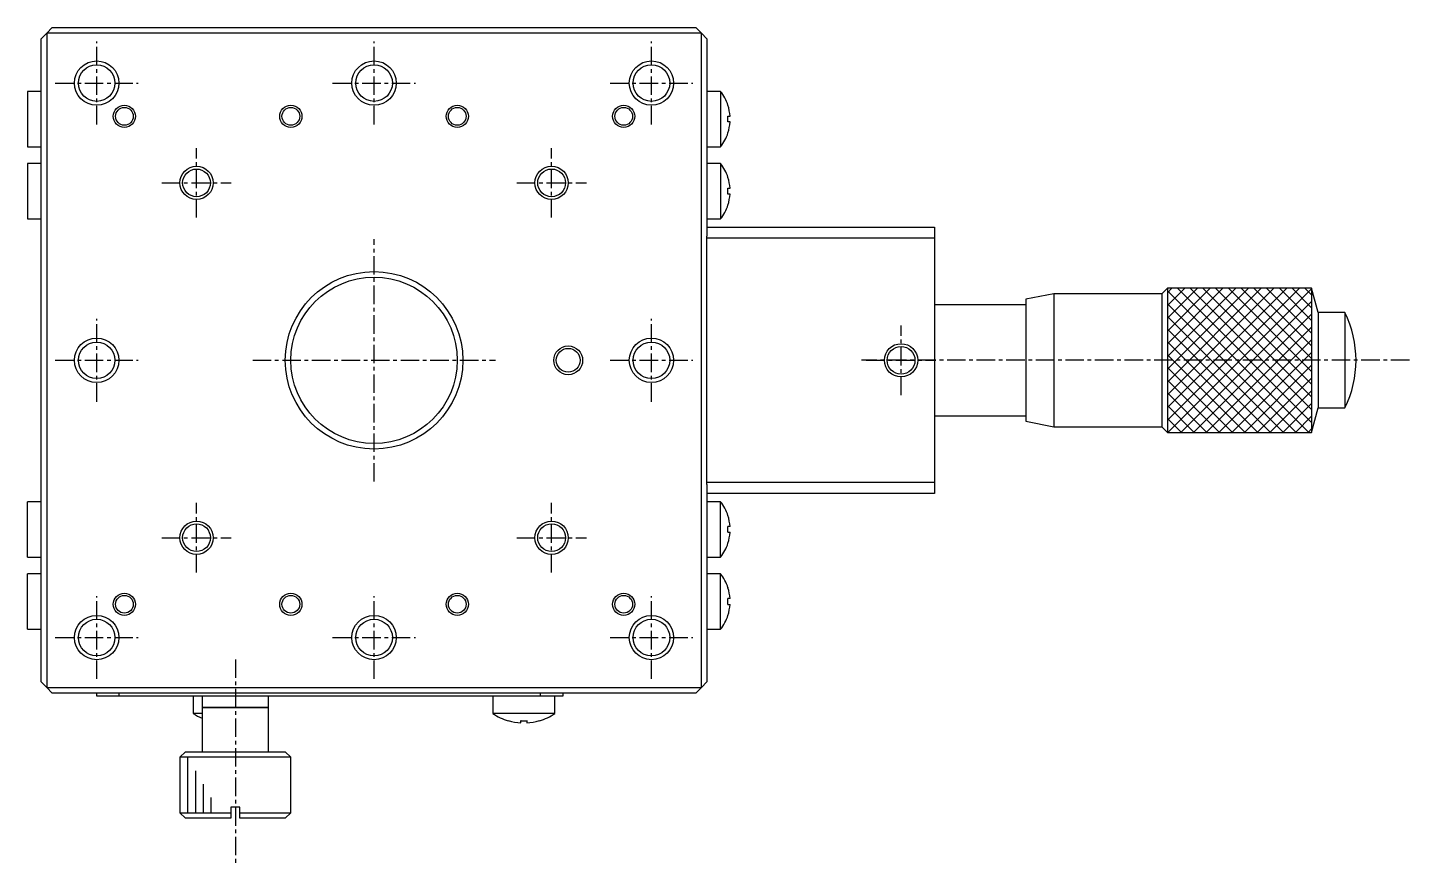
# Model space of a CAD drawing. Extents: x 565 to 917, y 86 to 335.
# Drawn here: x 620.8 to 714.2, y 159.2 to 216 of the extents above; entities that cross this region are included whole.
import ezdxf

# ---------------------------------------------------------------- set-up
doc = ezdxf.new("R2010")
doc.units = 0
doc.linetypes.add('CENTER', pattern=[2, 1.25, -0.25, 0.25, -0.25])
doc.layers.get('0').update_dxf_attribs({"linetype": 'CONTINUOUS'})

msp = doc.modelspace()

# ---------------------------------------------------------------- linework, layer by layer
at = {"color": 7, "linetype": 'CONTINUOUS'}
for p, q in [((622.067, 215.585), (622.442, 215.96)), ((622.442, 215.96), (665.942, 215.96)), ((665.942, 215.96), (666.317, 215.585)), ((621.692, 215.21), (622.067, 215.585)), ((621.692, 210.541), (621.692, 215.21)), ((666.317, 215.585), (622.067, 215.585)), ((622.067, 215.585), (622.067, 171.335)), ((666.317, 171.335), (666.317, 215.585)), ((666.317, 215.585), (666.692, 215.21)), ((666.692, 215.21), (666.692, 210.541)), ((621.692, 211.647), (620.775, 211.647)), ((620.775, 211.647), (620.775, 207.897)), ((667.609, 211.647), (666.692, 211.647)), ((667.609, 211.647), (667.609, 207.897)), ((621.692, 209.003), (621.692, 210.541)), ((666.692, 210.541), (666.692, 209.003)), ((668.111, 210.708), (668.116, 210.711)), ((668.111, 209.967), (668.254, 209.967)), ((668.254, 209.577), (668.111, 209.577)), ((621.692, 205.666), (621.692, 209.003)), ((666.692, 209.003), (666.692, 205.666)), ((668.116, 208.833), (668.111, 208.836)), ((620.775, 207.897), (621.692, 207.897)), ((666.692, 207.897), (667.609, 207.897)), ((621.692, 206.772), (620.775, 206.772)), ((620.775, 206.772), (620.775, 204.897)), ((667.609, 206.772), (666.692, 206.772)), ((667.609, 206.772), (667.609, 204.897)), ((621.692, 204.128), (621.692, 205.666)), ((666.692, 205.666), (666.692, 204.128)), ((668.111, 205.833), (668.116, 205.836)), ((668.111, 205.833), (668.116, 205.836)), ((620.775, 204.897), (620.775, 203.022)), ((667.609, 204.897), (667.609, 203.022)), ((668.111, 205.092), (668.254, 205.092)), ((668.254, 204.702), (668.111, 204.702)), ((621.692, 182.791), (621.692, 204.128)), ((666.692, 204.128), (666.692, 201.86)), ((668.116, 203.958), (668.111, 203.961)), ((668.116, 203.958), (668.111, 203.961)), ((620.775, 203.022), (621.692, 203.022)), ((666.692, 203.022), (667.609, 203.022)), ((666.692, 202.46), (682.067, 202.46)), ((666.692, 201.71), (666.692, 201.86)), ((682.067, 202.46), (682.067, 201.71)), ((666.692, 185.21), (666.692, 201.71)), ((682.067, 201.71), (666.692, 201.71)), ((682.067, 201.71), (682.067, 185.21)), ((697.817, 198.335), (697.442, 197.96)), ((697.817, 198.335), (697.817, 188.585)), ((707.567, 198.335), (697.817, 198.335)), ((707.567, 198.335), (707.567, 188.585)), ((708.009, 196.685), (707.567, 198.335)), ((688.255, 197.21), (682.067, 197.21)), ((690.13, 197.96), (688.255, 197.585)), ((688.255, 197.585), (688.255, 189.335)), ((697.442, 197.96), (690.13, 197.96)), ((690.13, 197.96), (690.13, 188.96)), ((697.442, 197.96), (697.442, 188.96)), ((708.009, 196.685), (708.009, 190.235)), ((709.817, 196.685), (708.009, 196.685)), ((709.817, 196.685), (709.817, 190.235)), ((682.067, 189.71), (688.255, 189.71)), ((707.567, 188.585), (708.009, 190.235)), ((708.009, 190.235), (709.817, 190.235)), ((688.255, 189.335), (690.13, 188.96)), ((690.13, 188.96), (697.442, 188.96)), ((697.442, 188.96), (697.817, 188.585)), ((697.817, 188.585), (707.567, 188.585)), ((666.692, 185.21), (682.067, 185.21)), ((666.692, 185.06), (666.692, 185.21)), ((666.692, 185.06), (666.692, 182.791)), ((682.067, 185.21), (682.067, 184.46)), ((682.067, 184.46), (666.692, 184.46)), ((621.692, 183.897), (620.775, 183.897)), ((620.775, 182.022), (620.775, 183.897)), ((667.609, 183.897), (666.692, 183.897)), ((667.609, 182.022), (667.609, 183.897)), ((621.692, 181.253), (621.692, 182.791)), ((666.692, 182.791), (666.692, 181.253)), ((668.116, 182.961), (668.111, 182.958)), ((668.116, 182.961), (668.111, 182.958)), ((668.254, 182.217), (668.111, 182.217)), ((620.775, 180.147), (620.775, 182.022)), ((621.692, 177.916), (621.692, 181.253)), ((666.692, 181.253), (666.692, 177.916)), ((667.609, 180.147), (667.609, 182.022)), ((668.111, 181.827), (668.254, 181.827)), ((668.111, 181.086), (668.116, 181.083)), ((668.111, 181.086), (668.116, 181.083)), ((620.775, 180.147), (621.692, 180.147)), ((666.692, 180.147), (667.609, 180.147)), ((621.692, 179.022), (620.775, 179.022)), ((620.775, 175.272), (620.775, 179.022)), ((667.609, 179.022), (666.692, 179.022)), ((667.609, 175.272), (667.609, 179.022)), ((621.692, 176.378), (621.692, 177.916)), ((666.692, 177.916), (666.692, 176.378)), ((668.116, 178.086), (668.111, 178.083)), ((668.254, 177.342), (668.111, 177.342)), ((668.111, 176.952), (668.254, 176.952)), ((621.692, 171.71), (621.692, 176.378)), ((666.692, 176.378), (666.692, 171.71)), ((668.111, 176.211), (668.116, 176.208)), ((620.775, 175.272), (621.692, 175.272)), ((666.692, 175.272), (667.609, 175.272)), ((622.067, 171.335), (621.692, 171.71)), ((622.067, 171.335), (666.317, 171.335)), ((622.442, 170.96), (622.067, 171.335)), ((665.942, 170.96), (622.442, 170.96)), ((625.442, 170.735), (625.442, 170.96)), ((656.942, 170.96), (656.942, 170.735)), ((666.317, 171.335), (665.942, 170.96)), ((666.692, 171.71), (666.317, 171.335)), ((626.942, 170.735), (625.442, 170.735)), ((633.13, 170.735), (626.942, 170.735)), ((631.967, 170.735), (631.967, 169.578)), ((632.567, 170.735), (632.567, 169.985)), ((655.442, 170.735), (633.13, 170.735)), ((637.067, 169.985), (637.067, 170.735)), ((652.217, 170.735), (652.217, 169.578)), ((656.942, 170.735), (655.442, 170.735)), ((656.417, 169.578), (656.417, 170.735)), ((632.567, 169.578), (631.967, 169.578)), ((632.567, 169.985), (634.817, 169.985)), ((634.817, 169.985), (632.567, 169.985)), ((632.567, 169.985), (632.567, 166.985)), ((634.817, 169.985), (637.067, 169.985)), ((637.067, 169.985), (634.817, 169.985)), ((637.067, 166.985), (637.067, 169.985)), ((656.417, 169.578), (652.217, 169.578)), ((653.266, 169.085), (653.268, 169.09)), ((653.266, 169.085), (653.268, 169.09)), ((654.122, 168.945), (654.122, 169.09)), ((654.512, 169.09), (654.512, 168.945)), ((655.366, 169.09), (655.369, 169.085)), ((655.366, 169.09), (655.369, 169.085)), ((631.442, 166.985), (631.067, 166.61)), ((638.567, 166.61), (631.067, 166.61)), ((631.067, 166.61), (631.067, 162.86)), ((631.442, 166.985), (638.192, 166.985)), ((638.567, 166.61), (638.192, 166.985)), ((638.567, 162.86), (638.567, 166.61)), ((631.067, 162.86), (634.517, 162.86)), ((631.067, 162.86), (631.442, 162.485)), ((634.517, 163.235), (634.517, 162.86)), ((635.117, 163.235), (634.517, 163.235)), ((634.517, 162.86), (634.517, 162.485)), ((635.117, 162.86), (635.117, 163.235)), ((635.117, 162.86), (638.567, 162.86)), ((635.117, 162.485), (635.117, 162.86)), ((638.192, 162.485), (638.567, 162.86)), ((634.517, 162.485), (631.442, 162.485)), ((638.192, 162.485), (635.117, 162.485))]:
    msp.add_line(p, q, dxfattribs=at)
at = {"color": 1, "linetype": 'CENTER'}
for p, q in [((625.442, 209.41), (625.442, 215.01)), ((644.192, 209.41), (644.192, 215.01)), ((662.942, 209.41), (662.942, 215.01)), ((622.642, 212.21), (628.242, 212.21)), ((641.392, 212.21), (646.992, 212.21)), ((660.142, 212.21), (665.742, 212.21)), ((632.192, 203.11), (632.192, 207.81)), ((656.192, 203.11), (656.192, 207.81)), ((629.842, 205.46), (634.542, 205.46)), ((653.842, 205.46), (658.542, 205.46)), ((644.192, 185.26), (644.192, 201.66)), ((625.442, 190.66), (625.442, 196.26)), ((662.942, 190.66), (662.942, 196.26)), ((679.817, 191.11), (679.817, 195.81)), ((622.642, 193.46), (628.242, 193.46)), ((635.992, 193.46), (652.392, 193.46)), ((660.142, 193.46), (665.742, 193.46)), ((714.173, 193.46), (677.148, 193.46)), ((677.467, 193.46), (682.167, 193.46)), ((632.192, 179.11), (632.192, 183.81)), ((656.192, 179.11), (656.192, 183.81)), ((629.842, 181.46), (634.542, 181.46)), ((653.842, 181.46), (658.542, 181.46)), ((625.442, 171.91), (625.442, 177.51)), ((644.192, 171.91), (644.192, 177.51)), ((662.942, 171.91), (662.942, 177.51)), ((622.642, 174.71), (628.242, 174.71)), ((641.392, 174.71), (646.992, 174.71)), ((660.142, 174.71), (665.742, 174.71)), ((634.817, 173.235), (634.817, 159.235))]:
    msp.add_line(p, q, dxfattribs=at)
at = {"color": 3, "linetype": 'CONTINUOUS'}
for p, q in [((697.817, 198.025), (698.127, 198.335)), ((697.817, 197.163), (698.989, 198.335)), ((697.817, 196.301), (699.85, 198.335)), ((697.817, 195.439), (700.712, 198.335)), ((697.817, 194.578), (701.574, 198.335)), ((697.817, 193.716), (702.436, 198.335)), ((697.817, 192.854), (703.298, 198.335)), ((697.817, 191.992), (704.159, 198.335)), ((697.817, 191.131), (705.021, 198.335)), ((697.817, 190.269), (705.883, 198.335)), ((697.817, 189.407), (706.745, 198.335)), ((707.383, 188.585), (697.817, 198.15)), ((697.856, 188.585), (707.567, 198.295)), ((707.567, 189.262), (698.495, 198.335)), ((707.567, 190.124), (699.356, 198.335)), ((707.567, 190.985), (700.218, 198.335)), ((707.567, 191.847), (701.08, 198.335)), ((707.567, 192.709), (701.942, 198.335)), ((707.567, 193.571), (702.803, 198.335)), ((707.567, 194.433), (703.665, 198.335)), ((707.567, 195.294), (704.527, 198.335)), ((707.567, 196.156), (705.389, 198.335)), ((707.567, 197.018), (706.251, 198.335)), ((707.567, 197.88), (707.112, 198.335)), ((706.521, 188.585), (697.817, 197.288)), ((698.718, 188.585), (707.567, 197.433)), ((705.659, 188.585), (697.817, 196.427)), ((699.58, 188.585), (707.567, 196.572)), ((704.797, 188.585), (697.817, 195.565)), ((700.442, 188.585), (707.567, 195.71)), ((703.936, 188.585), (697.817, 194.703)), ((701.304, 188.585), (707.567, 194.848)), ((703.074, 188.585), (697.817, 193.841)), ((702.165, 188.585), (707.567, 193.986)), ((702.212, 188.585), (697.817, 192.979)), ((703.027, 188.585), (707.567, 193.124)), ((701.35, 188.585), (697.817, 192.118)), ((703.889, 188.585), (707.567, 192.263)), ((700.488, 188.585), (697.817, 191.256)), ((704.751, 188.585), (707.567, 191.401)), ((705.613, 188.585), (707.567, 190.539)), ((699.627, 188.585), (697.817, 190.394)), ((706.474, 188.585), (707.567, 189.677)), ((698.765, 188.585), (697.817, 189.532)), ((697.903, 188.585), (697.817, 188.67)), ((707.336, 188.585), (707.567, 188.816)), ((626.942, 170.96), (626.942, 170.735)), ((655.442, 170.735), (655.442, 170.96)), ((631.592, 166.61), (631.592, 162.86)), ((632.117, 165.7), (632.117, 162.86)), ((632.642, 164.791), (632.642, 162.86)), ((633.167, 163.882), (633.167, 162.86))]:
    msp.add_line(p, q, dxfattribs=at)
at = {"color": 7, "linetype": 'CONTINUOUS'}
for points in [[(668.111, 209.577, 0), (668.111, 209.58, 0), (668.111, 209.583, 0), (668.111, 209.586, 0), (668.111, 209.589, 0), (668.111, 209.592, 0), (668.112, 209.595, 0), (668.112, 209.598, 0), (668.112, 209.601, 0), (668.112, 209.604, 0), (668.112, 209.607, 0), (668.112, 209.611, 0), (668.113, 209.614, 0), (668.113, 209.617, 0), (668.113, 209.62, 0), (668.113, 209.623, 0), (668.113, 209.626, 0), (668.113, 209.629, 0), (668.113, 209.632, 0), (668.114, 209.635, 0), (668.114, 209.638, 0), (668.114, 209.641, 0), (668.114, 209.644, 0), (668.114, 209.647, 0), (668.114, 209.65, 0), (668.114, 209.653, 0), (668.114, 209.656, 0), (668.114, 209.659, 0), (668.115, 209.662, 0), (668.115, 209.665, 0), (668.115, 209.668, 0), (668.115, 209.671, 0), (668.115, 209.674, 0), (668.115, 209.678, 0), (668.115, 209.681, 0), (668.115, 209.684, 0), (668.115, 209.687, 0), (668.115, 209.69, 0), (668.115, 209.693, 0), (668.116, 209.696, 0), (668.116, 209.699, 0), (668.116, 209.702, 0), (668.116, 209.705, 0), (668.116, 209.708, 0), (668.116, 209.711, 0), (668.116, 209.714, 0), (668.116, 209.717, 0), (668.116, 209.72, 0), (668.116, 209.723, 0), (668.116, 209.726, 0), (668.116, 209.729, 0), (668.116, 209.732, 0), (668.116, 209.735, 0), (668.116, 209.738, 0), (668.116, 209.742, 0), (668.116, 209.745, 0), (668.116, 209.748, 0), (668.116, 209.751, 0), (668.116, 209.754, 0), (668.116, 209.757, 0), (668.116, 209.76, 0), (668.116, 209.763, 0), (668.116, 209.766, 0), (668.116, 209.769, 0), (668.116, 209.772, 0), (668.116, 209.775, 0), (668.116, 209.778, 0), (668.116, 209.781, 0), (668.116, 209.784, 0), (668.116, 209.787, 0), (668.116, 209.79, 0), (668.116, 209.793, 0), (668.116, 209.796, 0), (668.116, 209.799, 0), (668.116, 209.803, 0), (668.116, 209.806, 0), (668.116, 209.809, 0), (668.116, 209.812, 0), (668.116, 209.815, 0), (668.116, 209.818, 0), (668.116, 209.821, 0), (668.116, 209.824, 0), (668.116, 209.827, 0), (668.116, 209.83, 0), (668.116, 209.833, 0), (668.116, 209.836, 0), (668.116, 209.839, 0), (668.116, 209.842, 0), (668.116, 209.845, 0), (668.116, 209.848, 0), (668.115, 209.851, 0), (668.115, 209.854, 0), (668.115, 209.857, 0), (668.115, 209.86, 0), (668.115, 209.863, 0), (668.115, 209.867, 0), (668.115, 209.87, 0), (668.115, 209.873, 0), (668.115, 209.876, 0), (668.115, 209.879, 0), (668.115, 209.882, 0), (668.114, 209.885, 0), (668.114, 209.888, 0), (668.114, 209.891, 0), (668.114, 209.894, 0), (668.114, 209.897, 0), (668.114, 209.9, 0), (668.114, 209.903, 0), (668.114, 209.906, 0), (668.114, 209.909, 0), (668.113, 209.912, 0), (668.113, 209.915, 0), (668.113, 209.918, 0), (668.113, 209.921, 0), (668.113, 209.924, 0), (668.113, 209.927, 0), (668.113, 209.931, 0), (668.112, 209.934, 0), (668.112, 209.937, 0), (668.112, 209.94, 0), (668.112, 209.943, 0), (668.112, 209.946, 0), (668.112, 209.949, 0), (668.111, 209.952, 0), (668.111, 209.955, 0), (668.111, 209.958, 0), (668.111, 209.961, 0), (668.111, 209.964, 0), (668.111, 209.967, 0)], [(668.111, 204.702, 0), (668.111, 204.705, 0), (668.111, 204.708, 0), (668.111, 204.711, 0), (668.111, 204.714, 0), (668.111, 204.717, 0), (668.112, 204.72, 0), (668.112, 204.723, 0), (668.112, 204.726, 0), (668.112, 204.729, 0), (668.112, 204.732, 0), (668.112, 204.736, 0), (668.113, 204.739, 0), (668.113, 204.742, 0), (668.113, 204.745, 0), (668.113, 204.748, 0), (668.113, 204.751, 0), (668.113, 204.754, 0), (668.113, 204.757, 0), (668.114, 204.76, 0), (668.114, 204.763, 0), (668.114, 204.766, 0), (668.114, 204.769, 0), (668.114, 204.772, 0), (668.114, 204.775, 0), (668.114, 204.778, 0), (668.114, 204.781, 0), (668.114, 204.784, 0), (668.115, 204.787, 0), (668.115, 204.79, 0), (668.115, 204.793, 0), (668.115, 204.796, 0), (668.115, 204.799, 0), (668.115, 204.803, 0), (668.115, 204.806, 0), (668.115, 204.809, 0), (668.115, 204.812, 0), (668.115, 204.815, 0), (668.115, 204.818, 0), (668.116, 204.821, 0), (668.116, 204.824, 0), (668.116, 204.827, 0), (668.116, 204.83, 0), (668.116, 204.833, 0), (668.116, 204.836, 0), (668.116, 204.839, 0), (668.116, 204.842, 0), (668.116, 204.845, 0), (668.116, 204.848, 0), (668.116, 204.851, 0), (668.116, 204.854, 0), (668.116, 204.857, 0), (668.116, 204.86, 0), (668.116, 204.863, 0), (668.116, 204.867, 0), (668.116, 204.87, 0), (668.116, 204.873, 0), (668.116, 204.876, 0), (668.116, 204.879, 0), (668.116, 204.882, 0), (668.116, 204.885, 0), (668.116, 204.888, 0), (668.116, 204.891, 0), (668.116, 204.894, 0), (668.116, 204.897, 0), (668.116, 204.9, 0), (668.116, 204.903, 0), (668.116, 204.906, 0), (668.116, 204.909, 0), (668.116, 204.912, 0), (668.116, 204.915, 0), (668.116, 204.918, 0), (668.116, 204.921, 0), (668.116, 204.924, 0), (668.116, 204.928, 0), (668.116, 204.931, 0), (668.116, 204.934, 0), (668.116, 204.937, 0), (668.116, 204.94, 0), (668.116, 204.943, 0), (668.116, 204.946, 0), (668.116, 204.949, 0), (668.116, 204.952, 0), (668.116, 204.955, 0), (668.116, 204.958, 0), (668.116, 204.961, 0), (668.116, 204.964, 0), (668.116, 204.967, 0), (668.116, 204.97, 0), (668.116, 204.973, 0), (668.115, 204.976, 0), (668.115, 204.979, 0), (668.115, 204.982, 0), (668.115, 204.985, 0), (668.115, 204.988, 0), (668.115, 204.992, 0), (668.115, 204.995, 0), (668.115, 204.998, 0), (668.115, 205.001, 0), (668.115, 205.004, 0), (668.115, 205.007, 0), (668.114, 205.01, 0), (668.114, 205.013, 0), (668.114, 205.016, 0), (668.114, 205.019, 0), (668.114, 205.022, 0), (668.114, 205.025, 0), (668.114, 205.028, 0), (668.114, 205.031, 0), (668.114, 205.034, 0), (668.113, 205.037, 0), (668.113, 205.04, 0), (668.113, 205.043, 0), (668.113, 205.046, 0), (668.113, 205.049, 0), (668.113, 205.052, 0), (668.113, 205.056, 0), (668.112, 205.059, 0), (668.112, 205.062, 0), (668.112, 205.065, 0), (668.112, 205.068, 0), (668.112, 205.071, 0), (668.112, 205.074, 0), (668.111, 205.077, 0), (668.111, 205.08, 0), (668.111, 205.083, 0), (668.111, 205.086, 0), (668.111, 205.089, 0), (668.111, 205.092, 0)], [(668.111, 181.827, 0), (668.111, 181.83, 0), (668.111, 181.833, 0), (668.111, 181.836, 0), (668.111, 181.839, 0), (668.111, 181.842, 0), (668.112, 181.845, 0), (668.112, 181.848, 0), (668.112, 181.851, 0), (668.112, 181.854, 0), (668.112, 181.857, 0), (668.112, 181.861, 0), (668.113, 181.864, 0), (668.113, 181.867, 0), (668.113, 181.87, 0), (668.113, 181.873, 0), (668.113, 181.876, 0), (668.113, 181.879, 0), (668.113, 181.882, 0), (668.114, 181.885, 0), (668.114, 181.888, 0), (668.114, 181.891, 0), (668.114, 181.894, 0), (668.114, 181.897, 0), (668.114, 181.9, 0), (668.114, 181.903, 0), (668.114, 181.906, 0), (668.114, 181.909, 0), (668.115, 181.912, 0), (668.115, 181.915, 0), (668.115, 181.918, 0), (668.115, 181.921, 0), (668.115, 181.924, 0), (668.115, 181.928, 0), (668.115, 181.931, 0), (668.115, 181.934, 0), (668.115, 181.937, 0), (668.115, 181.94, 0), (668.115, 181.943, 0), (668.116, 181.946, 0), (668.116, 181.949, 0), (668.116, 181.952, 0), (668.116, 181.955, 0), (668.116, 181.958, 0), (668.116, 181.961, 0), (668.116, 181.964, 0), (668.116, 181.967, 0), (668.116, 181.97, 0), (668.116, 181.973, 0), (668.116, 181.976, 0), (668.116, 181.979, 0), (668.116, 181.982, 0), (668.116, 181.985, 0), (668.116, 181.988, 0), (668.116, 181.992, 0), (668.116, 181.995, 0), (668.116, 181.998, 0), (668.116, 182.001, 0), (668.116, 182.004, 0), (668.116, 182.007, 0), (668.116, 182.01, 0), (668.116, 182.013, 0), (668.116, 182.016, 0), (668.116, 182.019, 0), (668.116, 182.022, 0), (668.116, 182.025, 0), (668.116, 182.028, 0), (668.116, 182.031, 0), (668.116, 182.034, 0), (668.116, 182.037, 0), (668.116, 182.04, 0), (668.116, 182.043, 0), (668.116, 182.046, 0), (668.116, 182.049, 0), (668.116, 182.053, 0), (668.116, 182.056, 0), (668.116, 182.059, 0), (668.116, 182.062, 0), (668.116, 182.065, 0), (668.116, 182.068, 0), (668.116, 182.071, 0), (668.116, 182.074, 0), (668.116, 182.077, 0), (668.116, 182.08, 0), (668.116, 182.083, 0), (668.116, 182.086, 0), (668.116, 182.089, 0), (668.116, 182.092, 0), (668.116, 182.095, 0), (668.116, 182.098, 0), (668.115, 182.101, 0), (668.115, 182.104, 0), (668.115, 182.107, 0), (668.115, 182.11, 0), (668.115, 182.113, 0), (668.115, 182.117, 0), (668.115, 182.12, 0), (668.115, 182.123, 0), (668.115, 182.126, 0), (668.115, 182.129, 0), (668.115, 182.132, 0), (668.114, 182.135, 0), (668.114, 182.138, 0), (668.114, 182.141, 0), (668.114, 182.144, 0), (668.114, 182.147, 0), (668.114, 182.15, 0), (668.114, 182.153, 0), (668.114, 182.156, 0), (668.114, 182.159, 0), (668.113, 182.162, 0), (668.113, 182.165, 0), (668.113, 182.168, 0), (668.113, 182.171, 0), (668.113, 182.174, 0), (668.113, 182.177, 0), (668.113, 182.181, 0), (668.112, 182.184, 0), (668.112, 182.187, 0), (668.112, 182.19, 0), (668.112, 182.193, 0), (668.112, 182.196, 0), (668.112, 182.199, 0), (668.111, 182.202, 0), (668.111, 182.205, 0), (668.111, 182.208, 0), (668.111, 182.211, 0), (668.111, 182.214, 0), (668.111, 182.217, 0)], [(668.111, 176.952, 0), (668.111, 176.955, 0), (668.111, 176.958, 0), (668.111, 176.961, 0), (668.111, 176.964, 0), (668.111, 176.967, 0), (668.112, 176.97, 0), (668.112, 176.973, 0), (668.112, 176.976, 0), (668.112, 176.979, 0), (668.112, 176.982, 0), (668.112, 176.986, 0), (668.113, 176.989, 0), (668.113, 176.992, 0), (668.113, 176.995, 0), (668.113, 176.998, 0), (668.113, 177.001, 0), (668.113, 177.004, 0), (668.113, 177.007, 0), (668.114, 177.01, 0), (668.114, 177.013, 0), (668.114, 177.016, 0), (668.114, 177.019, 0), (668.114, 177.022, 0), (668.114, 177.025, 0), (668.114, 177.028, 0), (668.114, 177.031, 0), (668.114, 177.034, 0), (668.115, 177.037, 0), (668.115, 177.04, 0), (668.115, 177.043, 0), (668.115, 177.046, 0), (668.115, 177.049, 0), (668.115, 177.053, 0), (668.115, 177.056, 0), (668.115, 177.059, 0), (668.115, 177.062, 0), (668.115, 177.065, 0), (668.115, 177.068, 0), (668.116, 177.071, 0), (668.116, 177.074, 0), (668.116, 177.077, 0), (668.116, 177.08, 0), (668.116, 177.083, 0), (668.116, 177.086, 0), (668.116, 177.089, 0), (668.116, 177.092, 0), (668.116, 177.095, 0), (668.116, 177.098, 0), (668.116, 177.101, 0), (668.116, 177.104, 0), (668.116, 177.107, 0), (668.116, 177.11, 0), (668.116, 177.113, 0), (668.116, 177.117, 0), (668.116, 177.12, 0), (668.116, 177.123, 0), (668.116, 177.126, 0), (668.116, 177.129, 0), (668.116, 177.132, 0), (668.116, 177.135, 0), (668.116, 177.138, 0), (668.116, 177.141, 0), (668.116, 177.144, 0), (668.116, 177.147, 0), (668.116, 177.15, 0), (668.116, 177.153, 0), (668.116, 177.156, 0), (668.116, 177.159, 0), (668.116, 177.162, 0), (668.116, 177.165, 0), (668.116, 177.168, 0), (668.116, 177.171, 0), (668.116, 177.174, 0), (668.116, 177.178, 0), (668.116, 177.181, 0), (668.116, 177.184, 0), (668.116, 177.187, 0), (668.116, 177.19, 0), (668.116, 177.193, 0), (668.116, 177.196, 0), (668.116, 177.199, 0), (668.116, 177.202, 0), (668.116, 177.205, 0), (668.116, 177.208, 0), (668.116, 177.211, 0), (668.116, 177.214, 0), (668.116, 177.217, 0), (668.116, 177.22, 0), (668.116, 177.223, 0), (668.115, 177.226, 0), (668.115, 177.229, 0), (668.115, 177.232, 0), (668.115, 177.235, 0), (668.115, 177.238, 0), (668.115, 177.242, 0), (668.115, 177.245, 0), (668.115, 177.248, 0), (668.115, 177.251, 0), (668.115, 177.254, 0), (668.115, 177.257, 0), (668.114, 177.26, 0), (668.114, 177.263, 0), (668.114, 177.266, 0), (668.114, 177.269, 0), (668.114, 177.272, 0), (668.114, 177.275, 0), (668.114, 177.278, 0), (668.114, 177.281, 0), (668.114, 177.284, 0), (668.113, 177.287, 0), (668.113, 177.29, 0), (668.113, 177.293, 0), (668.113, 177.296, 0), (668.113, 177.299, 0), (668.113, 177.302, 0), (668.113, 177.306, 0), (668.112, 177.309, 0), (668.112, 177.312, 0), (668.112, 177.315, 0), (668.112, 177.318, 0), (668.112, 177.321, 0), (668.112, 177.324, 0), (668.111, 177.327, 0), (668.111, 177.33, 0), (668.111, 177.333, 0), (668.111, 177.336, 0), (668.111, 177.339, 0), (668.111, 177.342, 0)], [(654.122, 169.09, 0), (654.125, 169.089, 0), (654.128, 169.089, 0), (654.131, 169.089, 0), (654.134, 169.089, 0), (654.137, 169.089, 0), (654.14, 169.089, 0), (654.143, 169.089, 0), (654.146, 169.089, 0), (654.15, 169.088, 0), (654.153, 169.088, 0), (654.156, 169.088, 0), (654.159, 169.088, 0), (654.162, 169.088, 0), (654.165, 169.088, 0), (654.168, 169.088, 0), (654.171, 169.088, 0), (654.174, 169.087, 0), (654.177, 169.087, 0), (654.18, 169.087, 0), (654.183, 169.087, 0), (654.186, 169.087, 0), (654.189, 169.087, 0), (654.192, 169.087, 0), (654.195, 169.087, 0), (654.198, 169.087, 0), (654.201, 169.087, 0), (654.204, 169.087, 0), (654.207, 169.086, 0), (654.21, 169.086, 0), (654.213, 169.086, 0), (654.217, 169.086, 0), (654.22, 169.086, 0), (654.223, 169.086, 0), (654.226, 169.086, 0), (654.229, 169.086, 0), (654.232, 169.086, 0), (654.235, 169.086, 0), (654.238, 169.086, 0), (654.241, 169.086, 0), (654.244, 169.086, 0), (654.247, 169.086, 0), (654.25, 169.086, 0), (654.253, 169.086, 0), (654.256, 169.085, 0), (654.259, 169.085, 0), (654.262, 169.085, 0), (654.265, 169.085, 0), (654.268, 169.085, 0), (654.271, 169.085, 0), (654.274, 169.085, 0), (654.277, 169.085, 0), (654.281, 169.085, 0), (654.284, 169.085, 0), (654.287, 169.085, 0), (654.29, 169.085, 0), (654.293, 169.085, 0), (654.296, 169.085, 0), (654.299, 169.085, 0), (654.302, 169.085, 0), (654.305, 169.085, 0), (654.308, 169.085, 0), (654.311, 169.085, 0), (654.314, 169.085, 0), (654.317, 169.085, 0), (654.32, 169.085, 0), (654.323, 169.085, 0), (654.326, 169.085, 0), (654.329, 169.085, 0), (654.332, 169.085, 0), (654.335, 169.085, 0), (654.338, 169.085, 0), (654.342, 169.085, 0), (654.345, 169.085, 0), (654.348, 169.085, 0), (654.351, 169.085, 0), (654.354, 169.085, 0), (654.357, 169.085, 0), (654.36, 169.085, 0), (654.363, 169.085, 0), (654.366, 169.085, 0), (654.369, 169.085, 0), (654.372, 169.085, 0), (654.375, 169.085, 0), (654.378, 169.085, 0), (654.381, 169.086, 0), (654.384, 169.086, 0), (654.387, 169.086, 0), (654.39, 169.086, 0), (654.393, 169.086, 0), (654.396, 169.086, 0), (654.399, 169.086, 0), (654.402, 169.086, 0), (654.406, 169.086, 0), (654.409, 169.086, 0), (654.412, 169.086, 0), (654.415, 169.086, 0), (654.418, 169.086, 0), (654.421, 169.086, 0), (654.424, 169.086, 0), (654.427, 169.086, 0), (654.43, 169.087, 0), (654.433, 169.087, 0), (654.436, 169.087, 0), (654.439, 169.087, 0), (654.442, 169.087, 0), (654.445, 169.087, 0), (654.448, 169.087, 0), (654.451, 169.087, 0), (654.454, 169.087, 0), (654.457, 169.087, 0), (654.46, 169.087, 0), (654.463, 169.088, 0), (654.466, 169.088, 0), (654.469, 169.088, 0), (654.473, 169.088, 0), (654.476, 169.088, 0), (654.479, 169.088, 0), (654.482, 169.088, 0), (654.485, 169.088, 0), (654.488, 169.089, 0), (654.491, 169.089, 0), (654.494, 169.089, 0), (654.497, 169.089, 0), (654.5, 169.089, 0), (654.503, 169.089, 0), (654.506, 169.089, 0), (654.509, 169.089, 0), (654.512, 169.09, 0)]]:
    msp.add_polyline3d(points, dxfattribs=at)
at = {"color": 3, "linetype": 'CONTINUOUS'}
for centre, radius in [((625.442, 212.21), 1.5), ((644.192, 212.21), 1.5), ((662.942, 212.21), 1.5), ((627.317, 209.96), 0.75), ((638.567, 209.96), 0.75), ((649.817, 209.96), 0.75), ((661.067, 209.96), 0.75), ((632.192, 205.46), 1.125), ((656.192, 205.46), 1.125), ((644.192, 193.46), 6), ((625.442, 193.46), 1.5), ((657.317, 193.46), 0.975), ((662.942, 193.46), 1.5), ((679.817, 193.46), 1.125), ((632.192, 181.46), 1.125), ((656.192, 181.46), 1.125), ((627.317, 176.96), 0.75), ((638.567, 176.96), 0.75), ((649.817, 176.96), 0.75), ((661.067, 176.96), 0.75), ((625.442, 174.71), 1.5), ((644.192, 174.71), 1.5), ((662.942, 174.71), 1.5)]:
    msp.add_circle(centre, radius, dxfattribs=at)
at = {"color": 7, "linetype": 'CONTINUOUS'}
for centre, radius in [((625.442, 212.21), 1.238), ((644.192, 212.21), 1.238), ((662.942, 212.21), 1.238), ((627.317, 209.96), 0.6), ((638.567, 209.96), 0.6), ((649.817, 209.96), 0.6), ((661.067, 209.96), 0.6), ((632.192, 205.46), 0.938), ((656.192, 205.46), 0.938), ((644.192, 193.46), 5.625), ((625.442, 193.46), 1.238), ((662.942, 193.46), 1.238), ((679.817, 193.46), 0.938), ((657.317, 193.46), 0.806), ((632.192, 181.46), 0.938), ((656.192, 181.46), 0.938), ((627.317, 176.96), 0.6), ((638.567, 176.96), 0.6), ((649.817, 176.96), 0.6), ((661.067, 176.96), 0.6), ((625.442, 174.71), 1.238), ((644.192, 174.71), 1.238), ((662.942, 174.71), 1.238)]:
    msp.add_circle(centre, radius, dxfattribs=at)
for centre, radius, start, end in [((665.267, 209.772), 3, 18.23975, 38.68219), ((665.267, 209.772), 2.994, 3.73476, 18.2232), ((665.267, 209.772), 2.994, 341.77679, 356.26524), ((665.267, 209.772), 3, 321.31781, 341.76025), ((665.267, 204.897), 3, 18.23975, 38.68219), ((665.267, 204.897), 2.994, 3.73476, 18.2232), ((665.267, 204.897), 2.994, 341.77679, 356.26524), ((665.267, 204.897), 3, 321.31781, 341.76025), ((703.258, 193.46), 7.309, 333.81621, 26.1838), ((665.267, 182.022), 3, 18.23975, 38.68219), ((665.267, 182.022), 2.994, 3.73476, 18.2232), ((665.267, 182.022), 2.994, 341.77679, 356.26524), ((665.267, 182.022), 3, 321.31781, 341.76025), ((665.267, 177.147), 3, 18.23975, 38.68219), ((665.267, 177.147), 2.994, 3.73476, 18.2232), ((665.267, 177.147), 2.994, 341.77679, 356.26524), ((665.267, 177.147), 3, 321.31781, 341.76025), ((634.067, 172.685), 3.75, 235.9442, 246.42182), ((654.317, 172.685), 3.75, 235.9442, 253.71416), ((654.317, 172.685), 3.745, 253.72745, 267.01523), ((654.317, 172.685), 3.745, 272.98477, 286.27255), ((654.317, 172.685), 3.75, 286.28584, 304.0558)]:
    msp.add_arc(centre, radius, start, end, dxfattribs=at)
at = {"color": 6}
msp.add_point((710.567, 193.46), dxfattribs=at)
at = {"color": 7}
msp.add_point((631.592, 166.61), dxfattribs=at)

doc.saveas('drawing.dxf')
